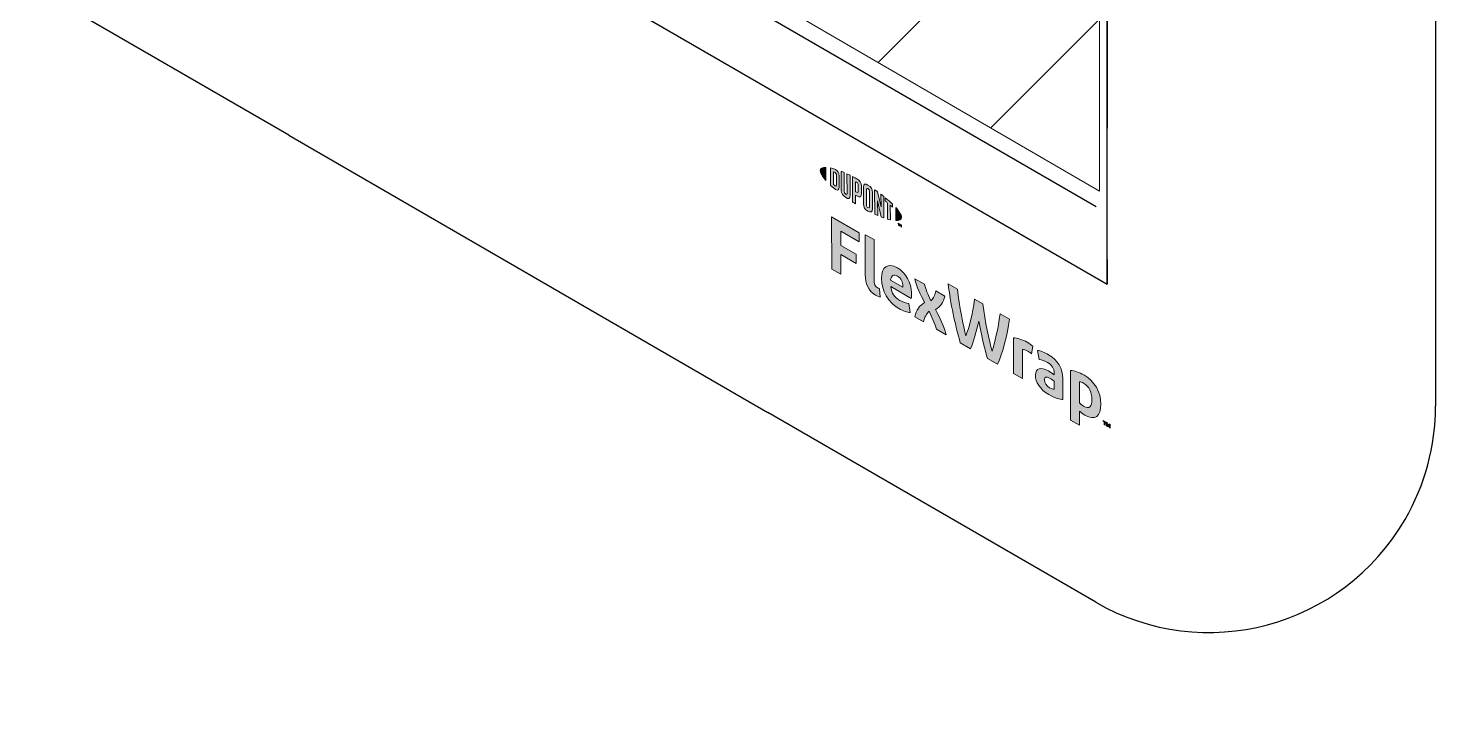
# Model space of a CAD drawing. Extents: x -1279 to 5791, y -3809 to 1769.
# Drawn here: x 520.1 to 632.1, y -1854.4 to -1799.6 of the extents above; entities that cross this region are included whole.
import ezdxf

# ---------------------------------------------------------------- set-up
doc = ezdxf.new("R2010")
doc.units = 0
doc.header["$MEASUREMENT"] = 0
for name, color, linetype, lineweight in [('G-ANNO-TTLB', 7, 'Continuous', 0), ('Layer 12', 7, 'Continuous', 0), ('TYVEK', 7, 'Continuous', 0)]:
    doc.layers.add(name, color=color, linetype=linetype, lineweight=lineweight)

# ---------------------------------------------------------------- blocks, each defined once
blk = doc.blocks.new('Block_203')
at = {"layer": 'TYVEK', "true_color": 0x003b71, "transparency": 33554687}
h = blk.add_hatch(color=156, dxfattribs=at)
h.dxf.hatch_style = 2
edge = h.paths.add_edge_path()
edge.add_spline(control_points=[(584.01, -1818.74), (584.01, -1818.74), (584, -1814.6), (584, -1814.6), (584, -1814.6), (586.18, -1815.85), (586.18, -1815.85), (586.18, -1815.85), (586.19, -1816.58), (586.19, -1816.58), (586.19, -1816.58), (584.73, -1815.74), (584.73, -1815.74), (584.73, -1815.74), (584.74, -1816.87), (584.74, -1816.87), (584.74, -1816.87), (585.96, -1817.57), (585.96, -1817.57), (585.96, -1817.57), (585.96, -1818.29), (585.96, -1818.29), (585.96, -1818.29), (584.74, -1817.59), (584.74, -1817.59), (584.74, -1817.59), (584.74, -1819.16), (584.74, -1819.16), (584.74, -1819.16), (584.01, -1818.74), (584.01, -1818.74)], knot_values=[0, 0, 0, 0, 1, 1, 1, 2, 2, 2, 3, 3, 3, 4, 4, 4, 5, 5, 5, 6, 6, 6, 7, 7, 7, 8, 8, 8, 9, 9, 9, 10, 10, 10, 10], degree=3, periodic=0)
h = blk.add_hatch(color=156, dxfattribs=at)
h.dxf.hatch_style = 2
edge = h.paths.add_edge_path()
edge.add_spline(control_points=[(587.38, -1819.58), (587.38, -1819.9), (587.45, -1820.12), (587.66, -1820.23), (587.71, -1820.26), (587.76, -1820.29), (587.81, -1820.3), (587.81, -1820.3), (587.86, -1820.98), (587.86, -1820.98), (587.76, -1820.94), (587.61, -1820.88), (587.5, -1820.82), (586.91, -1820.48), (586.68, -1819.9), (586.67, -1819.19), (586.67, -1819.19), (586.67, -1816.03), (586.67, -1816.03), (586.67, -1816.03), (587.37, -1816.39), (587.37, -1816.39), (587.37, -1816.39), (587.38, -1819.58), (587.38, -1819.58)], knot_values=[0, 0, 0, 0, 1, 1, 1, 2, 2, 2, 3, 3, 3, 4, 4, 4, 5, 5, 5, 6, 6, 6, 7, 7, 7, 8, 8, 8, 8], degree=3, periodic=0)
h = blk.add_hatch(color=156, dxfattribs=at)
h.dxf.hatch_style = 2
edge = h.paths.add_edge_path()
edge.add_spline(control_points=[(588.69, -1819.63), (588.69, -1819.63), (589.67, -1820.19), (589.67, -1820.19), (589.67, -1820.19), (589.67, -1820.12), (589.67, -1820.12), (589.67, -1819.79), (589.51, -1819.46), (589.23, -1819.3), (588.93, -1819.13), (588.74, -1819.26), (588.69, -1819.63)], knot_values=[0, 0, 0, 0, 1, 1, 1, 2, 2, 2, 3, 3, 3, 4, 4, 4, 4], degree=3, periodic=0)
edge = h.paths.add_edge_path()
edge.add_spline(control_points=[(590.25, -1822.19), (590.03, -1822.18), (589.69, -1822.07), (589.35, -1821.88), (588.53, -1821.41), (587.96, -1820.48), (587.96, -1819.5), (587.96, -1818.56), (588.47, -1818.21), (589.23, -1818.65), (589.9, -1819.03), (590.34, -1819.84), (590.35, -1820.63), (590.35, -1820.81), (590.34, -1820.95), (590.33, -1821.07), (590.33, -1821.07), (588.7, -1820.14), (588.7, -1820.14), (588.77, -1820.65), (589.01, -1821), (589.42, -1821.23), (589.68, -1821.38), (589.92, -1821.45), (590.14, -1821.47), (590.14, -1821.47), (590.25, -1822.19), (590.25, -1822.19)], knot_values=[0, 0, 0, 0, 1, 1, 1, 2, 2, 2, 3, 3, 3, 4, 4, 4, 5, 5, 5, 6, 6, 6, 7, 7, 7, 8, 8, 8, 9, 9, 9, 9], degree=3, periodic=0)
h = blk.add_hatch(color=156, dxfattribs=at)
h.dxf.hatch_style = 2
edge = h.paths.add_edge_path()
edge.add_spline(control_points=[(591.39, -1821.4), (591.05, -1820.76), (590.77, -1820.2), (590.61, -1819.51), (590.61, -1819.51), (591.38, -1819.95), (591.38, -1819.95), (591.45, -1820.26), (591.67, -1820.79), (591.9, -1821.26), (592.09, -1821.04), (592.25, -1820.78), (592.29, -1820.47), (592.29, -1820.47), (593, -1820.89), (593, -1820.89), (592.87, -1821.42), (592.65, -1821.73), (592.26, -1821.96), (592.64, -1822.65), (592.89, -1823.21), (593.1, -1823.96), (593.1, -1823.96), (592.33, -1823.52), (592.33, -1823.52), (592.23, -1823.13), (591.97, -1822.54), (591.75, -1822.09), (591.56, -1822.3), (591.37, -1822.55), (591.3, -1822.93), (591.3, -1822.93), (590.62, -1822.53), (590.62, -1822.53), (590.74, -1821.99), (590.98, -1821.66), (591.39, -1821.4)], knot_values=[0, 0, 0, 0, 1, 1, 1, 2, 2, 2, 3, 3, 3, 4, 4, 4, 5, 5, 5, 6, 6, 6, 7, 7, 7, 8, 8, 8, 9, 9, 9, 10, 10, 10, 11, 11, 11, 12, 12, 12, 12], degree=3, periodic=0)
h = blk.add_hatch(color=156, dxfattribs=at)
h.dxf.hatch_style = 2
edge = h.paths.add_edge_path()
edge.add_spline(control_points=[(597.39, -1822.29), (597.39, -1822.29), (598.14, -1822.72), (598.14, -1822.72), (597.95, -1823.99), (597.62, -1825.42), (597.18, -1826.3), (597.18, -1826.3), (596.38, -1825.84), (596.38, -1825.84), (596.12, -1824.96), (595.9, -1823.96), (595.7, -1822.88), (595.51, -1823.74), (595.29, -1824.48), (595.04, -1825.07), (595.04, -1825.07), (594.23, -1824.61), (594.23, -1824.61), (593.82, -1823.24), (593.45, -1821.4), (593.26, -1819.92), (593.26, -1819.92), (594, -1820.34), (594, -1820.34), (594.16, -1821.68), (594.46, -1823.25), (594.67, -1824.06), (594.89, -1823.5), (595.23, -1822.33), (595.37, -1821.13), (595.37, -1821.13), (596.03, -1821.51), (596.03, -1821.51), (596.19, -1822.88), (596.52, -1824.44), (596.75, -1825.26), (596.95, -1824.68), (597.24, -1823.45), (597.39, -1822.29)], knot_values=[0, 0, 0, 0, 1, 1, 1, 2, 2, 2, 3, 3, 3, 4, 4, 4, 5, 5, 5, 6, 6, 6, 7, 7, 7, 8, 8, 8, 9, 9, 9, 10, 10, 10, 11, 11, 11, 12, 12, 12, 13, 13, 13, 13], degree=3, periodic=0)
h = blk.add_hatch(color=156, dxfattribs=at)
h.dxf.hatch_style = 2
edge = h.paths.add_edge_path()
edge.add_spline(control_points=[(599.54, -1824.56), (599.72, -1824.67), (599.89, -1824.79), (600, -1824.88), (600, -1824.88), (599.9, -1825.49), (599.9, -1825.49), (599.81, -1825.41), (599.7, -1825.33), (599.59, -1825.27), (599.4, -1825.16), (599.28, -1825.13), (599.17, -1825.13), (599.17, -1825.13), (599.17, -1827.45), (599.17, -1827.45), (599.17, -1827.45), (598.47, -1827.04), (598.47, -1827.04), (598.47, -1827.04), (598.46, -1824.21), (598.46, -1824.21), (598.74, -1824.21), (599.17, -1824.35), (599.54, -1824.56)], knot_values=[0, 0, 0, 0, 1, 1, 1, 2, 2, 2, 3, 3, 3, 4, 4, 4, 5, 5, 5, 6, 6, 6, 7, 7, 7, 8, 8, 8, 8], degree=3, periodic=0)
h = blk.add_hatch(color=156, dxfattribs=at)
h.dxf.hatch_style = 2
edge = h.paths.add_edge_path()
edge.add_spline(control_points=[(601.69, -1828.29), (601.69, -1828.29), (601.69, -1827.66), (601.69, -1827.66), (601.57, -1827.56), (601.45, -1827.48), (601.33, -1827.41), (601.09, -1827.27), (600.9, -1827.27), (600.91, -1827.55), (600.91, -1827.8), (601.06, -1828.02), (601.33, -1828.17), (601.49, -1828.26), (601.61, -1828.3), (601.69, -1828.29)], knot_values=[0, 0, 0, 0, 1, 1, 1, 2, 2, 2, 3, 3, 3, 4, 4, 4, 5, 5, 5, 5], degree=3, periodic=0)
edge = h.paths.add_edge_path()
edge.add_spline(control_points=[(601.26, -1828.72), (600.56, -1828.31), (600.2, -1827.71), (600.2, -1827.18), (600.2, -1826.59), (600.62, -1826.49), (601.23, -1826.84), (601.38, -1826.92), (601.56, -1827.05), (601.69, -1827.15), (601.69, -1827.15), (601.69, -1827.01), (601.69, -1827.01), (601.69, -1826.64), (601.51, -1826.37), (601.16, -1826.17), (600.94, -1826.04), (600.7, -1825.95), (600.49, -1825.93), (600.49, -1825.93), (600.36, -1825.21), (600.36, -1825.21), (600.58, -1825.23), (600.93, -1825.37), (601.24, -1825.55), (602, -1825.98), (602.37, -1826.65), (602.38, -1827.45), (602.38, -1827.45), (602.38, -1829.1), (602.38, -1829.1), (602.17, -1829.1), (601.77, -1829.01), (601.26, -1828.72)], knot_values=[0, 0, 0, 0, 1, 1, 1, 2, 2, 2, 3, 3, 3, 4, 4, 4, 5, 5, 5, 6, 6, 6, 7, 7, 7, 8, 8, 8, 9, 9, 9, 10, 10, 10, 11, 11, 11, 11], degree=3, periodic=0)
h = blk.add_hatch(color=156, dxfattribs=at)
h.dxf.hatch_style = 2
edge = h.paths.add_edge_path()
edge.add_spline(control_points=[(604.03, -1829.63), (604.48, -1829.89), (604.69, -1829.69), (604.68, -1829.08), (604.68, -1828.55), (604.49, -1828.08), (604.02, -1827.81), (603.89, -1827.74), (603.8, -1827.72), (603.69, -1827.7), (603.69, -1827.7), (603.7, -1829.36), (603.7, -1829.36), (603.79, -1829.46), (603.88, -1829.54), (604.03, -1829.63)], knot_values=[0, 0, 0, 0, 1, 1, 1, 2, 2, 2, 3, 3, 3, 4, 4, 4, 5, 5, 5, 5], degree=3, periodic=0)
edge = h.paths.add_edge_path()
edge.add_spline(control_points=[(604.13, -1830.35), (603.95, -1830.25), (603.83, -1830.15), (603.7, -1830.03), (603.7, -1830.03), (603.7, -1831.15), (603.7, -1831.15), (603.7, -1831.15), (603, -1830.75), (603, -1830.75), (603, -1830.75), (602.99, -1826.8), (602.99, -1826.8), (603.28, -1826.81), (603.69, -1826.95), (604.06, -1827.16), (604.9, -1827.64), (605.4, -1828.52), (605.4, -1829.47), (605.41, -1830.44), (604.93, -1830.81), (604.13, -1830.35)], knot_values=[0, 0, 0, 0, 1, 1, 1, 2, 2, 2, 3, 3, 3, 4, 4, 4, 5, 5, 5, 6, 6, 6, 7, 7, 7, 7], degree=3, periodic=0)
h = blk.add_hatch(color=156, dxfattribs=at)
h.dxf.hatch_style = 2
edge = h.paths.add_edge_path()
edge.add_spline(control_points=[(605.91, -1830.96), (605.94, -1831.04), (605.96, -1831.11), (605.99, -1831.18), (606.02, -1831.14), (606.04, -1831.1), (606.07, -1831.05), (606.07, -1831.05), (606.14, -1831.09), (606.14, -1831.09), (606.14, -1831.09), (606.14, -1831.39), (606.14, -1831.39), (606.14, -1831.39), (606.08, -1831.36), (606.08, -1831.36), (606.08, -1831.36), (606.08, -1831.22), (606.08, -1831.22), (606.08, -1831.22), (606.08, -1831.17), (606.08, -1831.17), (606.06, -1831.21), (606.04, -1831.24), (606.02, -1831.27), (606.02, -1831.27), (605.97, -1831.24), (605.97, -1831.24), (605.94, -1831.19), (605.92, -1831.12), (605.9, -1831.06), (605.9, -1831.06), (605.9, -1831.11), (605.9, -1831.11), (605.9, -1831.11), (605.9, -1831.26), (605.9, -1831.26), (605.9, -1831.26), (605.84, -1831.22), (605.84, -1831.22), (605.84, -1831.22), (605.84, -1830.91), (605.84, -1830.91), (605.84, -1830.91), (605.91, -1830.96), (605.91, -1830.96)], knot_values=[0, 0, 0, 0, 1, 1, 1, 2, 2, 2, 3, 3, 3, 4, 4, 4, 5, 5, 5, 6, 6, 6, 7, 7, 7, 8, 8, 8, 9, 9, 9, 10, 10, 10, 11, 11, 11, 12, 12, 12, 13, 13, 13, 14, 14, 14, 15, 15, 15, 15], degree=3, periodic=0)
edge = h.paths.add_edge_path()
edge.add_spline(control_points=[(605.66, -1830.88), (605.66, -1830.88), (605.59, -1830.84), (605.59, -1830.84), (605.59, -1830.84), (605.59, -1830.77), (605.59, -1830.77), (605.59, -1830.77), (605.81, -1830.9), (605.81, -1830.9), (605.81, -1830.9), (605.81, -1830.96), (605.81, -1830.96), (605.81, -1830.96), (605.74, -1830.92), (605.74, -1830.92), (605.74, -1830.92), (605.74, -1831.16), (605.74, -1831.16), (605.74, -1831.16), (605.67, -1831.12), (605.67, -1831.12), (605.67, -1831.12), (605.66, -1830.88), (605.66, -1830.88)], knot_values=[0, 0, 0, 0, 1, 1, 1, 2, 2, 2, 3, 3, 3, 4, 4, 4, 5, 5, 5, 6, 6, 6, 7, 7, 7, 8, 8, 8, 8], degree=3, periodic=0)
at = {"layer": 'TYVEK'}
for points, knots in [([(584.01, -1818.74), (584.01, -1818.74), (584, -1814.6), (584, -1814.6), (584, -1814.6), (586.18, -1815.85), (586.18, -1815.85), (586.18, -1815.85), (586.19, -1816.58), (586.19, -1816.58), (586.19, -1816.58), (584.73, -1815.74), (584.73, -1815.74), (584.73, -1815.74), (584.74, -1816.87), (584.74, -1816.87), (584.74, -1816.87), (585.96, -1817.57), (585.96, -1817.57), (585.96, -1817.57), (585.96, -1818.29), (585.96, -1818.29), (585.96, -1818.29), (584.74, -1817.59), (584.74, -1817.59), (584.74, -1817.59), (584.74, -1819.16), (584.74, -1819.16), (584.74, -1819.16), (584.01, -1818.74), (584.01, -1818.74)], [0, 0, 0, 0, 1, 1, 1, 2, 2, 2, 3, 3, 3, 4, 4, 4, 5, 5, 5, 6, 6, 6, 7, 7, 7, 8, 8, 8, 9, 9, 9, 10, 10, 10, 10]), ([(587.38, -1819.58), (587.38, -1819.9), (587.45, -1820.12), (587.66, -1820.23), (587.71, -1820.26), (587.76, -1820.29), (587.81, -1820.3), (587.81, -1820.3), (587.86, -1820.98), (587.86, -1820.98), (587.76, -1820.94), (587.61, -1820.88), (587.5, -1820.82), (586.91, -1820.48), (586.68, -1819.9), (586.67, -1819.19), (586.67, -1819.19), (586.67, -1816.03), (586.67, -1816.03), (586.67, -1816.03), (587.37, -1816.39), (587.37, -1816.39), (587.37, -1816.39), (587.38, -1819.58), (587.38, -1819.58)], [0, 0, 0, 0, 1, 1, 1, 2, 2, 2, 3, 3, 3, 4, 4, 4, 5, 5, 5, 6, 6, 6, 7, 7, 7, 8, 8, 8, 8]), ([(590.25, -1822.19), (590.03, -1822.18), (589.69, -1822.07), (589.35, -1821.88), (588.53, -1821.41), (587.96, -1820.48), (587.96, -1819.5), (587.96, -1818.56), (588.47, -1818.21), (589.23, -1818.65), (589.9, -1819.03), (590.34, -1819.84), (590.35, -1820.63), (590.35, -1820.81), (590.34, -1820.95), (590.33, -1821.07), (590.33, -1821.07), (588.7, -1820.14), (588.7, -1820.14), (588.77, -1820.65), (589.01, -1821), (589.42, -1821.23), (589.68, -1821.38), (589.92, -1821.45), (590.14, -1821.47), (590.14, -1821.47), (590.25, -1822.19), (590.25, -1822.19)], [0, 0, 0, 0, 1, 1, 1, 2, 2, 2, 3, 3, 3, 4, 4, 4, 5, 5, 5, 6, 6, 6, 7, 7, 7, 8, 8, 8, 9, 9, 9, 9]), ([(588.69, -1819.63), (588.69, -1819.63), (589.67, -1820.19), (589.67, -1820.19), (589.67, -1820.19), (589.67, -1820.12), (589.67, -1820.12), (589.67, -1819.79), (589.51, -1819.46), (589.23, -1819.3), (588.93, -1819.13), (588.74, -1819.26), (588.69, -1819.63)], [0, 0, 0, 0, 1, 1, 1, 2, 2, 2, 3, 3, 3, 4, 4, 4, 4]), ([(591.39, -1821.4), (591.05, -1820.76), (590.77, -1820.2), (590.61, -1819.51), (590.61, -1819.51), (591.38, -1819.95), (591.38, -1819.95), (591.45, -1820.26), (591.67, -1820.79), (591.9, -1821.26), (592.09, -1821.04), (592.25, -1820.78), (592.29, -1820.47), (592.29, -1820.47), (593, -1820.89), (593, -1820.89), (592.87, -1821.42), (592.65, -1821.73), (592.26, -1821.96), (592.64, -1822.65), (592.89, -1823.21), (593.1, -1823.96), (593.1, -1823.96), (592.33, -1823.52), (592.33, -1823.52), (592.23, -1823.13), (591.97, -1822.54), (591.75, -1822.09), (591.56, -1822.3), (591.37, -1822.55), (591.3, -1822.93), (591.3, -1822.93), (590.62, -1822.53), (590.62, -1822.53), (590.74, -1821.99), (590.98, -1821.66), (591.39, -1821.4)], [0, 0, 0, 0, 1, 1, 1, 2, 2, 2, 3, 3, 3, 4, 4, 4, 5, 5, 5, 6, 6, 6, 7, 7, 7, 8, 8, 8, 9, 9, 9, 10, 10, 10, 11, 11, 11, 12, 12, 12, 12]), ([(597.39, -1822.29), (597.39, -1822.29), (598.14, -1822.72), (598.14, -1822.72), (597.95, -1823.99), (597.62, -1825.42), (597.18, -1826.3), (597.18, -1826.3), (596.38, -1825.84), (596.38, -1825.84), (596.12, -1824.96), (595.9, -1823.96), (595.7, -1822.88), (595.51, -1823.74), (595.29, -1824.48), (595.04, -1825.07), (595.04, -1825.07), (594.23, -1824.61), (594.23, -1824.61), (593.82, -1823.24), (593.45, -1821.4), (593.26, -1819.92), (593.26, -1819.92), (594, -1820.34), (594, -1820.34), (594.16, -1821.68), (594.46, -1823.25), (594.67, -1824.06), (594.89, -1823.5), (595.23, -1822.33), (595.37, -1821.13), (595.37, -1821.13), (596.03, -1821.51), (596.03, -1821.51), (596.19, -1822.88), (596.52, -1824.44), (596.75, -1825.26), (596.95, -1824.68), (597.24, -1823.45), (597.39, -1822.29)], [0, 0, 0, 0, 1, 1, 1, 2, 2, 2, 3, 3, 3, 4, 4, 4, 5, 5, 5, 6, 6, 6, 7, 7, 7, 8, 8, 8, 9, 9, 9, 10, 10, 10, 11, 11, 11, 12, 12, 12, 13, 13, 13, 13]), ([(599.54, -1824.56), (599.72, -1824.67), (599.89, -1824.79), (600, -1824.88), (600, -1824.88), (599.9, -1825.49), (599.9, -1825.49), (599.81, -1825.41), (599.7, -1825.33), (599.59, -1825.27), (599.4, -1825.16), (599.28, -1825.13), (599.17, -1825.13), (599.17, -1825.13), (599.17, -1827.45), (599.17, -1827.45), (599.17, -1827.45), (598.47, -1827.04), (598.47, -1827.04), (598.47, -1827.04), (598.46, -1824.21), (598.46, -1824.21), (598.74, -1824.21), (599.17, -1824.35), (599.54, -1824.56)], [0, 0, 0, 0, 1, 1, 1, 2, 2, 2, 3, 3, 3, 4, 4, 4, 5, 5, 5, 6, 6, 6, 7, 7, 7, 8, 8, 8, 8]), ([(601.26, -1828.72), (600.56, -1828.31), (600.2, -1827.71), (600.2, -1827.18), (600.2, -1826.59), (600.62, -1826.49), (601.23, -1826.84), (601.38, -1826.92), (601.56, -1827.05), (601.69, -1827.15), (601.69, -1827.15), (601.69, -1827.01), (601.69, -1827.01), (601.69, -1826.64), (601.51, -1826.37), (601.16, -1826.17), (600.94, -1826.04), (600.7, -1825.95), (600.49, -1825.93), (600.49, -1825.93), (600.36, -1825.21), (600.36, -1825.21), (600.58, -1825.23), (600.93, -1825.37), (601.24, -1825.55), (602, -1825.98), (602.37, -1826.65), (602.38, -1827.45), (602.38, -1827.45), (602.38, -1829.1), (602.38, -1829.1), (602.17, -1829.1), (601.77, -1829.01), (601.26, -1828.72)], [0, 0, 0, 0, 1, 1, 1, 2, 2, 2, 3, 3, 3, 4, 4, 4, 5, 5, 5, 6, 6, 6, 7, 7, 7, 8, 8, 8, 9, 9, 9, 10, 10, 10, 11, 11, 11, 11]), ([(604.13, -1830.35), (603.95, -1830.25), (603.83, -1830.15), (603.7, -1830.03), (603.7, -1830.03), (603.7, -1831.15), (603.7, -1831.15), (603.7, -1831.15), (603, -1830.75), (603, -1830.75), (603, -1830.75), (602.99, -1826.8), (602.99, -1826.8), (603.28, -1826.81), (603.69, -1826.95), (604.06, -1827.16), (604.9, -1827.64), (605.4, -1828.52), (605.4, -1829.47), (605.41, -1830.44), (604.93, -1830.81), (604.13, -1830.35)], [0, 0, 0, 0, 1, 1, 1, 2, 2, 2, 3, 3, 3, 4, 4, 4, 5, 5, 5, 6, 6, 6, 7, 7, 7, 7]), ([(601.69, -1828.29), (601.69, -1828.29), (601.69, -1827.66), (601.69, -1827.66), (601.57, -1827.56), (601.45, -1827.48), (601.33, -1827.41), (601.09, -1827.27), (600.9, -1827.27), (600.91, -1827.55), (600.91, -1827.8), (601.06, -1828.02), (601.33, -1828.17), (601.49, -1828.26), (601.61, -1828.3), (601.69, -1828.29)], [0, 0, 0, 0, 1, 1, 1, 2, 2, 2, 3, 3, 3, 4, 4, 4, 5, 5, 5, 5]), ([(604.03, -1829.63), (604.48, -1829.89), (604.69, -1829.69), (604.68, -1829.08), (604.68, -1828.55), (604.49, -1828.08), (604.02, -1827.81), (603.89, -1827.74), (603.8, -1827.72), (603.69, -1827.7), (603.69, -1827.7), (603.7, -1829.36), (603.7, -1829.36), (603.79, -1829.46), (603.88, -1829.54), (604.03, -1829.63)], [0, 0, 0, 0, 1, 1, 1, 2, 2, 2, 3, 3, 3, 4, 4, 4, 5, 5, 5, 5]), ([(605.66, -1830.88), (605.66, -1830.88), (605.59, -1830.84), (605.59, -1830.84), (605.59, -1830.84), (605.59, -1830.77), (605.59, -1830.77), (605.59, -1830.77), (605.81, -1830.9), (605.81, -1830.9), (605.81, -1830.9), (605.81, -1830.96), (605.81, -1830.96), (605.81, -1830.96), (605.74, -1830.92), (605.74, -1830.92), (605.74, -1830.92), (605.74, -1831.16), (605.74, -1831.16), (605.74, -1831.16), (605.67, -1831.12), (605.67, -1831.12), (605.67, -1831.12), (605.66, -1830.88), (605.66, -1830.88)], [0, 0, 0, 0, 1, 1, 1, 2, 2, 2, 3, 3, 3, 4, 4, 4, 5, 5, 5, 6, 6, 6, 7, 7, 7, 8, 8, 8, 8]), ([(605.91, -1830.96), (605.94, -1831.04), (605.96, -1831.11), (605.99, -1831.18), (606.02, -1831.14), (606.04, -1831.1), (606.07, -1831.05), (606.07, -1831.05), (606.14, -1831.09), (606.14, -1831.09), (606.14, -1831.09), (606.14, -1831.39), (606.14, -1831.39), (606.14, -1831.39), (606.08, -1831.36), (606.08, -1831.36), (606.08, -1831.36), (606.08, -1831.22), (606.08, -1831.22), (606.08, -1831.22), (606.08, -1831.17), (606.08, -1831.17), (606.06, -1831.21), (606.04, -1831.24), (606.02, -1831.27), (606.02, -1831.27), (605.97, -1831.24), (605.97, -1831.24), (605.94, -1831.19), (605.92, -1831.12), (605.9, -1831.06), (605.9, -1831.06), (605.9, -1831.11), (605.9, -1831.11), (605.9, -1831.11), (605.9, -1831.26), (605.9, -1831.26), (605.9, -1831.26), (605.84, -1831.22), (605.84, -1831.22), (605.84, -1831.22), (605.84, -1830.91), (605.84, -1830.91), (605.84, -1830.91), (605.91, -1830.96), (605.91, -1830.96)], [0, 0, 0, 0, 1, 1, 1, 2, 2, 2, 3, 3, 3, 4, 4, 4, 5, 5, 5, 6, 6, 6, 7, 7, 7, 8, 8, 8, 9, 9, 9, 10, 10, 10, 11, 11, 11, 12, 12, 12, 13, 13, 13, 14, 14, 14, 15, 15, 15, 15])]:
    blk.add_open_spline(points, degree=3, knots=knots, dxfattribs=at)
blk = doc.blocks.new('Block_204')
at = {"layer": 'TYVEK', "true_color": 0x003b71, "transparency": 33554687}
h = blk.add_hatch(color=156, dxfattribs=at)
h.dxf.hatch_style = 2
edge = h.paths.add_edge_path()
edge.add_spline(control_points=[(583.1, -1810.92), (583.1, -1811.11), (583.26, -1811.38), (583.54, -1811.7), (583.54, -1811.7), (583.53, -1810.66), (583.53, -1810.66), (583.26, -1810.65), (583.1, -1810.73), (583.1, -1810.92)], knot_values=[0, 0, 0, 0, 1, 1, 1, 2, 2, 2, 3, 3, 3, 3], degree=3, periodic=0)
h = blk.add_hatch(color=156, dxfattribs=at)
h.dxf.hatch_style = 2
edge = h.paths.add_edge_path()
edge.add_spline(control_points=[(584.38, -1812.08), (584.38, -1812.16), (584.34, -1812.16), (584.29, -1812.13), (584.25, -1812.11), (584.19, -1812.06), (584.14, -1812.02), (584.14, -1812.02), (584.14, -1811.02), (584.14, -1811.02), (584.19, -1811.04), (584.25, -1811.06), (584.28, -1811.08), (584.33, -1811.11), (584.38, -1811.16), (584.38, -1811.24), (584.38, -1811.24), (584.38, -1812.08), (584.38, -1812.08)], knot_values=[0, 0, 0, 0, 1, 1, 1, 2, 2, 2, 3, 3, 3, 4, 4, 4, 5, 5, 5, 6, 6, 6, 6], degree=3, periodic=0)
edge = h.paths.add_edge_path()
edge.add_spline(control_points=[(584.32, -1810.84), (584.24, -1810.79), (584.13, -1810.75), (583.92, -1810.71), (583.92, -1810.71), (583.92, -1812.09), (583.92, -1812.09), (584.1, -1812.25), (584.24, -1812.37), (584.32, -1812.41), (584.5, -1812.52), (584.6, -1812.45), (584.6, -1812.24), (584.6, -1812.24), (584.6, -1811.33), (584.6, -1811.33), (584.6, -1811.13), (584.5, -1810.94), (584.32, -1810.84)], knot_values=[0, 0, 0, 0, 1, 1, 1, 2, 2, 2, 3, 3, 3, 4, 4, 4, 5, 5, 5, 6, 6, 6, 6], degree=3, periodic=0)
h = blk.add_hatch(color=156, dxfattribs=at)
h.dxf.hatch_style = 2
edge = h.paths.add_edge_path()
edge.add_spline(control_points=[(585.23, -1812.73), (585.23, -1812.81), (585.2, -1812.85), (585.12, -1812.79), (585.03, -1812.72), (585.01, -1812.67), (585.01, -1812.58), (585.01, -1812.58), (585.01, -1811.08), (585.01, -1811.08), (584.95, -1811.05), (584.82, -1811), (584.77, -1810.98), (584.77, -1810.98), (584.77, -1812.49), (584.77, -1812.49), (584.78, -1812.74), (584.88, -1812.89), (585.12, -1813.06), (585.34, -1813.21), (585.47, -1813.16), (585.47, -1812.9), (585.47, -1812.9), (585.47, -1811.29), (585.47, -1811.29), (585.42, -1811.27), (585.27, -1811.2), (585.22, -1811.18), (585.22, -1811.18), (585.23, -1812.73), (585.23, -1812.73)], knot_values=[0, 0, 0, 0, 1, 1, 1, 2, 2, 2, 3, 3, 3, 4, 4, 4, 5, 5, 5, 6, 6, 6, 7, 7, 7, 8, 8, 8, 9, 9, 9, 10, 10, 10, 10], degree=3, periodic=0)
h = blk.add_hatch(color=156, dxfattribs=at)
h.dxf.hatch_style = 2
edge = h.paths.add_edge_path()
edge.add_spline(control_points=[(586.12, -1812.59), (586.12, -1812.67), (586.1, -1812.7), (586, -1812.64), (586, -1812.64), (585.91, -1812.6), (585.91, -1812.6), (585.91, -1812.6), (585.91, -1811.8), (585.91, -1811.8), (585.95, -1811.82), (585.97, -1811.83), (585.99, -1811.84), (586.1, -1811.91), (586.12, -1811.97), (586.12, -1812.05), (586.12, -1812.05), (586.12, -1812.59), (586.12, -1812.59)], knot_values=[0, 0, 0, 0, 1, 1, 1, 2, 2, 2, 3, 3, 3, 4, 4, 4, 5, 5, 5, 6, 6, 6, 6], degree=3, periodic=0)
edge = h.paths.add_edge_path()
edge.add_spline(control_points=[(586, -1811.57), (585.96, -1811.55), (585.81, -1811.46), (585.66, -1811.39), (585.66, -1811.39), (585.67, -1813.41), (585.67, -1813.41), (585.72, -1813.44), (585.84, -1813.52), (585.91, -1813.56), (585.91, -1813.56), (585.91, -1812.88), (585.91, -1812.88), (585.91, -1812.88), (586.01, -1812.93), (586.01, -1812.93), (586.27, -1813.08), (586.37, -1813.01), (586.37, -1812.75), (586.37, -1812.75), (586.37, -1812.16), (586.37, -1812.16), (586.37, -1811.9), (586.25, -1811.71), (586, -1811.57)], knot_values=[0, 0, 0, 0, 1, 1, 1, 2, 2, 2, 3, 3, 3, 4, 4, 4, 5, 5, 5, 6, 6, 6, 7, 7, 7, 8, 8, 8, 8], degree=3, periodic=0)
h = blk.add_hatch(color=156, dxfattribs=at)
h.dxf.hatch_style = 2
edge = h.paths.add_edge_path()
edge.add_spline(control_points=[(587, -1813.8), (587, -1813.87), (586.98, -1813.9), (586.89, -1813.86), (586.8, -1813.81), (586.78, -1813.75), (586.78, -1813.67), (586.78, -1813.67), (586.78, -1812.41), (586.78, -1812.41), (586.78, -1812.33), (586.8, -1812.29), (586.89, -1812.35), (586.98, -1812.4), (587, -1812.46), (587, -1812.54), (587, -1812.54), (587, -1813.8), (587, -1813.8)], knot_values=[0, 0, 0, 0, 1, 1, 1, 2, 2, 2, 3, 3, 3, 4, 4, 4, 5, 5, 5, 6, 6, 6, 6], degree=3, periodic=0)
edge = h.paths.add_edge_path()
edge.add_spline(control_points=[(586.89, -1812.07), (586.66, -1811.92), (586.53, -1811.96), (586.53, -1812.23), (586.53, -1812.23), (586.53, -1813.55), (586.53, -1813.55), (586.53, -1813.83), (586.65, -1814.01), (586.89, -1814.14), (587.13, -1814.26), (587.25, -1814.23), (587.25, -1813.93), (587.25, -1813.93), (587.25, -1812.67), (587.25, -1812.67), (587.25, -1812.39), (587.14, -1812.22), (586.89, -1812.07)], knot_values=[0, 0, 0, 0, 1, 1, 1, 2, 2, 2, 3, 3, 3, 4, 4, 4, 5, 5, 5, 6, 6, 6, 6], degree=3, periodic=0)
h = blk.add_hatch(color=156, dxfattribs=at)
h.dxf.hatch_style = 2
edge = h.paths.add_edge_path()
edge.add_spline(control_points=[(587.93, -1813.79), (587.93, -1813.79), (587.66, -1812.61), (587.66, -1812.61), (587.58, -1812.55), (587.49, -1812.49), (587.42, -1812.44), (587.42, -1812.44), (587.43, -1814.38), (587.43, -1814.38), (587.48, -1814.4), (587.6, -1814.46), (587.67, -1814.48), (587.67, -1814.48), (587.64, -1813.33), (587.64, -1813.33), (587.64, -1813.33), (587.93, -1814.59), (587.93, -1814.59), (588, -1814.62), (588.09, -1814.65), (588.14, -1814.67), (588.14, -1814.67), (588.14, -1812.97), (588.14, -1812.97), (588.08, -1812.92), (587.97, -1812.83), (587.91, -1812.79), (587.91, -1812.79), (587.93, -1813.79), (587.93, -1813.79)], knot_values=[0, 0, 0, 0, 1, 1, 1, 2, 2, 2, 3, 3, 3, 4, 4, 4, 5, 5, 5, 6, 6, 6, 7, 7, 7, 8, 8, 8, 9, 9, 9, 10, 10, 10, 10], degree=3, periodic=0)
h = blk.add_hatch(color=156, dxfattribs=at)
h.dxf.hatch_style = 2
edge = h.paths.add_edge_path()
edge.add_spline(control_points=[(588.26, -1813.34), (588.32, -1813.38), (588.38, -1813.43), (588.44, -1813.48), (588.44, -1813.48), (588.45, -1814.77), (588.45, -1814.77), (588.5, -1814.79), (588.6, -1814.81), (588.67, -1814.83), (588.67, -1814.83), (588.66, -1813.67), (588.66, -1813.67), (588.73, -1813.72), (588.79, -1813.78), (588.84, -1813.83), (588.84, -1813.83), (588.84, -1813.58), (588.84, -1813.58), (588.67, -1813.41), (588.48, -1813.25), (588.26, -1813.07), (588.26, -1813.07), (588.26, -1813.34), (588.26, -1813.34)], knot_values=[0, 0, 0, 0, 1, 1, 1, 2, 2, 2, 3, 3, 3, 4, 4, 4, 5, 5, 5, 6, 6, 6, 7, 7, 7, 8, 8, 8, 8], degree=3, periodic=0)
h = blk.add_hatch(color=156, dxfattribs=at)
h.dxf.hatch_style = 2
edge = h.paths.add_edge_path()
edge.add_spline(control_points=[(589.55, -1814.62), (589.55, -1814.82), (589.39, -1814.9), (589.11, -1814.89), (589.11, -1814.89), (589.11, -1813.85), (589.11, -1813.85), (589.39, -1814.17), (589.55, -1814.44), (589.55, -1814.62)], knot_values=[0, 0, 0, 0, 1, 1, 1, 2, 2, 2, 3, 3, 3, 3], degree=3, periodic=0)
h = blk.add_hatch(color=156, dxfattribs=at)
h.dxf.hatch_style = 2
edge = h.paths.add_edge_path()
edge.add_spline(control_points=[(589.42, -1815.18), (589.42, -1815.18), (589.44, -1815.19), (589.44, -1815.19), (589.44, -1815.19), (589.48, -1815.28), (589.48, -1815.28), (589.48, -1815.28), (589.52, -1815.24), (589.52, -1815.24), (589.52, -1815.24), (589.55, -1815.25), (589.55, -1815.25), (589.55, -1815.25), (589.55, -1815.4), (589.55, -1815.4), (589.55, -1815.4), (589.53, -1815.39), (589.53, -1815.39), (589.53, -1815.39), (589.52, -1815.28), (589.52, -1815.28), (589.52, -1815.28), (589.48, -1815.33), (589.48, -1815.33), (589.48, -1815.33), (589.48, -1815.33), (589.48, -1815.33), (589.48, -1815.33), (589.44, -1815.23), (589.44, -1815.23), (589.44, -1815.23), (589.44, -1815.34), (589.44, -1815.34), (589.44, -1815.34), (589.42, -1815.32), (589.42, -1815.32), (589.42, -1815.32), (589.42, -1815.18), (589.42, -1815.18)], knot_values=[0, 0, 0, 0, 1, 1, 1, 2, 2, 2, 3, 3, 3, 4, 4, 4, 5, 5, 5, 6, 6, 6, 7, 7, 7, 8, 8, 8, 9, 9, 9, 10, 10, 10, 11, 11, 11, 12, 12, 12, 13, 13, 13, 13], degree=3, periodic=0)
edge = h.paths.add_edge_path()
edge.add_spline(control_points=[(589.33, -1815.15), (589.33, -1815.15), (589.29, -1815.13), (589.29, -1815.13), (589.29, -1815.13), (589.29, -1815.1), (589.29, -1815.1), (589.29, -1815.1), (589.39, -1815.16), (589.39, -1815.16), (589.39, -1815.16), (589.39, -1815.19), (589.39, -1815.19), (589.39, -1815.19), (589.35, -1815.16), (589.35, -1815.16), (589.35, -1815.16), (589.35, -1815.29), (589.35, -1815.29), (589.35, -1815.29), (589.33, -1815.27), (589.33, -1815.27), (589.33, -1815.27), (589.33, -1815.15), (589.33, -1815.15)], knot_values=[0, 0, 0, 0, 1, 1, 1, 2, 2, 2, 3, 3, 3, 4, 4, 4, 5, 5, 5, 6, 6, 6, 7, 7, 7, 8, 8, 8, 8], degree=3, periodic=0)
at = {"layer": 'TYVEK'}
for points, knots in [([(583.1, -1810.92), (583.1, -1811.11), (583.26, -1811.38), (583.54, -1811.7), (583.54, -1811.7), (583.53, -1810.66), (583.53, -1810.66), (583.26, -1810.65), (583.1, -1810.73), (583.1, -1810.92)], [0, 0, 0, 0, 1, 1, 1, 2, 2, 2, 3, 3, 3, 3]), ([(584.32, -1810.84), (584.24, -1810.79), (584.13, -1810.75), (583.92, -1810.71), (583.92, -1810.71), (583.92, -1812.09), (583.92, -1812.09), (584.1, -1812.25), (584.24, -1812.37), (584.32, -1812.41), (584.5, -1812.52), (584.6, -1812.45), (584.6, -1812.24), (584.6, -1812.24), (584.6, -1811.33), (584.6, -1811.33), (584.6, -1811.13), (584.5, -1810.94), (584.32, -1810.84)], [0, 0, 0, 0, 1, 1, 1, 2, 2, 2, 3, 3, 3, 4, 4, 4, 5, 5, 5, 6, 6, 6, 6]), ([(584.38, -1812.08), (584.38, -1812.16), (584.34, -1812.16), (584.29, -1812.13), (584.25, -1812.11), (584.19, -1812.06), (584.14, -1812.02), (584.14, -1812.02), (584.14, -1811.02), (584.14, -1811.02), (584.19, -1811.04), (584.25, -1811.06), (584.28, -1811.08), (584.33, -1811.11), (584.38, -1811.16), (584.38, -1811.24), (584.38, -1811.24), (584.38, -1812.08), (584.38, -1812.08)], [0, 0, 0, 0, 1, 1, 1, 2, 2, 2, 3, 3, 3, 4, 4, 4, 5, 5, 5, 6, 6, 6, 6]), ([(585.23, -1812.73), (585.23, -1812.81), (585.2, -1812.85), (585.12, -1812.79), (585.03, -1812.72), (585.01, -1812.67), (585.01, -1812.58), (585.01, -1812.58), (585.01, -1811.08), (585.01, -1811.08), (584.95, -1811.05), (584.82, -1811), (584.77, -1810.98), (584.77, -1810.98), (584.77, -1812.49), (584.77, -1812.49), (584.78, -1812.74), (584.88, -1812.89), (585.12, -1813.06), (585.34, -1813.21), (585.47, -1813.16), (585.47, -1812.9), (585.47, -1812.9), (585.47, -1811.29), (585.47, -1811.29), (585.42, -1811.27), (585.27, -1811.2), (585.22, -1811.18), (585.22, -1811.18), (585.23, -1812.73), (585.23, -1812.73)], [0, 0, 0, 0, 1, 1, 1, 2, 2, 2, 3, 3, 3, 4, 4, 4, 5, 5, 5, 6, 6, 6, 7, 7, 7, 8, 8, 8, 9, 9, 9, 10, 10, 10, 10]), ([(586, -1811.57), (585.96, -1811.55), (585.81, -1811.46), (585.66, -1811.39), (585.66, -1811.39), (585.67, -1813.41), (585.67, -1813.41), (585.72, -1813.44), (585.84, -1813.52), (585.91, -1813.56), (585.91, -1813.56), (585.91, -1812.88), (585.91, -1812.88), (585.91, -1812.88), (586.01, -1812.93), (586.01, -1812.93), (586.27, -1813.08), (586.37, -1813.01), (586.37, -1812.75), (586.37, -1812.75), (586.37, -1812.16), (586.37, -1812.16), (586.37, -1811.9), (586.25, -1811.71), (586, -1811.57)], [0, 0, 0, 0, 1, 1, 1, 2, 2, 2, 3, 3, 3, 4, 4, 4, 5, 5, 5, 6, 6, 6, 7, 7, 7, 8, 8, 8, 8]), ([(586.12, -1812.59), (586.12, -1812.67), (586.1, -1812.7), (586, -1812.64), (586, -1812.64), (585.91, -1812.6), (585.91, -1812.6), (585.91, -1812.6), (585.91, -1811.8), (585.91, -1811.8), (585.95, -1811.82), (585.97, -1811.83), (585.99, -1811.84), (586.1, -1811.91), (586.12, -1811.97), (586.12, -1812.05), (586.12, -1812.05), (586.12, -1812.59), (586.12, -1812.59)], [0, 0, 0, 0, 1, 1, 1, 2, 2, 2, 3, 3, 3, 4, 4, 4, 5, 5, 5, 6, 6, 6, 6]), ([(586.89, -1812.07), (586.66, -1811.92), (586.53, -1811.96), (586.53, -1812.23), (586.53, -1812.23), (586.53, -1813.55), (586.53, -1813.55), (586.53, -1813.83), (586.65, -1814.01), (586.89, -1814.14), (587.13, -1814.26), (587.25, -1814.23), (587.25, -1813.93), (587.25, -1813.93), (587.25, -1812.67), (587.25, -1812.67), (587.25, -1812.39), (587.14, -1812.22), (586.89, -1812.07)], [0, 0, 0, 0, 1, 1, 1, 2, 2, 2, 3, 3, 3, 4, 4, 4, 5, 5, 5, 6, 6, 6, 6]), ([(587, -1813.8), (587, -1813.87), (586.98, -1813.9), (586.89, -1813.86), (586.8, -1813.81), (586.78, -1813.75), (586.78, -1813.67), (586.78, -1813.67), (586.78, -1812.41), (586.78, -1812.41), (586.78, -1812.33), (586.8, -1812.29), (586.89, -1812.35), (586.98, -1812.4), (587, -1812.46), (587, -1812.54), (587, -1812.54), (587, -1813.8), (587, -1813.8)], [0, 0, 0, 0, 1, 1, 1, 2, 2, 2, 3, 3, 3, 4, 4, 4, 5, 5, 5, 6, 6, 6, 6]), ([(587.93, -1813.79), (587.93, -1813.79), (587.66, -1812.61), (587.66, -1812.61), (587.58, -1812.55), (587.49, -1812.49), (587.42, -1812.44), (587.42, -1812.44), (587.43, -1814.38), (587.43, -1814.38), (587.48, -1814.4), (587.6, -1814.46), (587.67, -1814.48), (587.67, -1814.48), (587.64, -1813.33), (587.64, -1813.33), (587.64, -1813.33), (587.93, -1814.59), (587.93, -1814.59), (588, -1814.62), (588.09, -1814.65), (588.14, -1814.67), (588.14, -1814.67), (588.14, -1812.97), (588.14, -1812.97), (588.08, -1812.92), (587.97, -1812.83), (587.91, -1812.79), (587.91, -1812.79), (587.93, -1813.79), (587.93, -1813.79)], [0, 0, 0, 0, 1, 1, 1, 2, 2, 2, 3, 3, 3, 4, 4, 4, 5, 5, 5, 6, 6, 6, 7, 7, 7, 8, 8, 8, 9, 9, 9, 10, 10, 10, 10]), ([(588.26, -1813.34), (588.32, -1813.38), (588.38, -1813.43), (588.44, -1813.48), (588.44, -1813.48), (588.45, -1814.77), (588.45, -1814.77), (588.5, -1814.79), (588.6, -1814.81), (588.67, -1814.83), (588.67, -1814.83), (588.66, -1813.67), (588.66, -1813.67), (588.73, -1813.72), (588.79, -1813.78), (588.84, -1813.83), (588.84, -1813.83), (588.84, -1813.58), (588.84, -1813.58), (588.67, -1813.41), (588.48, -1813.25), (588.26, -1813.07), (588.26, -1813.07), (588.26, -1813.34), (588.26, -1813.34)], [0, 0, 0, 0, 1, 1, 1, 2, 2, 2, 3, 3, 3, 4, 4, 4, 5, 5, 5, 6, 6, 6, 7, 7, 7, 8, 8, 8, 8]), ([(589.55, -1814.62), (589.55, -1814.82), (589.39, -1814.9), (589.11, -1814.89), (589.11, -1814.89), (589.11, -1813.85), (589.11, -1813.85), (589.39, -1814.17), (589.55, -1814.44), (589.55, -1814.62)], [0, 0, 0, 0, 1, 1, 1, 2, 2, 2, 3, 3, 3, 3]), ([(589.33, -1815.15), (589.33, -1815.15), (589.29, -1815.13), (589.29, -1815.13), (589.29, -1815.13), (589.29, -1815.1), (589.29, -1815.1), (589.29, -1815.1), (589.39, -1815.16), (589.39, -1815.16), (589.39, -1815.16), (589.39, -1815.19), (589.39, -1815.19), (589.39, -1815.19), (589.35, -1815.16), (589.35, -1815.16), (589.35, -1815.16), (589.35, -1815.29), (589.35, -1815.29), (589.35, -1815.29), (589.33, -1815.27), (589.33, -1815.27), (589.33, -1815.27), (589.33, -1815.15), (589.33, -1815.15)], [0, 0, 0, 0, 1, 1, 1, 2, 2, 2, 3, 3, 3, 4, 4, 4, 5, 5, 5, 6, 6, 6, 7, 7, 7, 8, 8, 8, 8]), ([(589.42, -1815.18), (589.42, -1815.18), (589.44, -1815.19), (589.44, -1815.19), (589.44, -1815.19), (589.48, -1815.28), (589.48, -1815.28), (589.48, -1815.28), (589.52, -1815.24), (589.52, -1815.24), (589.52, -1815.24), (589.55, -1815.25), (589.55, -1815.25), (589.55, -1815.25), (589.55, -1815.4), (589.55, -1815.4), (589.55, -1815.4), (589.53, -1815.39), (589.53, -1815.39), (589.53, -1815.39), (589.52, -1815.28), (589.52, -1815.28), (589.52, -1815.28), (589.48, -1815.33), (589.48, -1815.33), (589.48, -1815.33), (589.48, -1815.33), (589.48, -1815.33), (589.48, -1815.33), (589.44, -1815.23), (589.44, -1815.23), (589.44, -1815.23), (589.44, -1815.34), (589.44, -1815.34), (589.44, -1815.34), (589.42, -1815.32), (589.42, -1815.32), (589.42, -1815.32), (589.42, -1815.18), (589.42, -1815.18)], [0, 0, 0, 0, 1, 1, 1, 2, 2, 2, 3, 3, 3, 4, 4, 4, 5, 5, 5, 6, 6, 6, 7, 7, 7, 8, 8, 8, 9, 9, 9, 10, 10, 10, 11, 11, 11, 12, 12, 12, 13, 13, 13, 13])]:
    blk.add_open_spline(points, degree=3, knots=knots, dxfattribs=at)
blk = doc.blocks.new('Block_202')
at = {"layer": 'TYVEK'}
for name in ['Block_204', 'Block_203']:
    blk.add_blockref(name, (0, 0), dxfattribs=at)

msp = doc.modelspace()

# ---------------------------------------------------------------- hatches: boundary and pattern name
at = {"layer": 'G-ANNO-TTLB', "true_color": 0xff00ff, "transparency": 33554687}
h = msp.add_hatch(color=6, dxfattribs=at)
edge = h.paths.add_edge_path()
edge.add_spline(control_points=[(1773.02, -3692.6), (1773.02, -3692.6), (-1156.5, -3692.6), (-1156.5, -3692.6), (-1156.5, -3692.6), (-1156.5, -1235.6), (-1156.5, -1235.6), (-1156.5, -1235.6), (1773.02, -1235.6), (1773.02, -1235.6), (1773.02, -1235.6), (1773.02, -3692.6), (1773.02, -3692.6)], knot_values=[0, 0, 0, 0, 1, 1, 1, 2, 2, 2, 3, 3, 3, 4, 4, 4, 4], degree=3, periodic=0)
edge = h.paths.add_edge_path()
edge.add_spline(control_points=[(-1147.5, -1244.6), (-1147.5, -1244.6), (-1147.5, -3683.6), (-1147.5, -3683.6), (-1147.5, -3683.6), (1764.02, -3683.6), (1764.02, -3683.6), (1764.02, -3683.6), (1764.02, -1244.6), (1764.02, -1244.6), (1764.02, -1244.6), (-1147.5, -1244.6), (-1147.5, -1244.6)], knot_values=[0, 0, 0, 0, 1, 1, 1, 2, 2, 2, 3, 3, 3, 4, 4, 4, 4], degree=3, periodic=0)
edge.add_line((-1147.5, -1244.6), (-1147.5, -1244.6))
at = {"layer": 'Layer 12', "true_color": 0x000000, "transparency": 33554687}
h = msp.add_hatch(dxfattribs=at)
h.set_pattern_fill('_U', color=18, scale=10, angle=45, style=2, pattern_type=0)
h.set_pattern_definition([(45, (0, 0), (-7.071067, 7.07107), [])])
h.paths.add_polyline_path([(605.29, -1798.4), (605.29, -1812.54), (529.59, -1768.55), (541.79, -1761.6)])

# ---------------------------------------------------------------- linework, layer by layer
at = {"layer": 'G-ANNO-TTLB'}
for points in [[(1773.02, -3692.6), (1773.02, -3692.6), (-1156.5, -3692.6), (-1156.5, -3692.6), (-1156.5, -3692.6), (-1156.5, -1235.6), (-1156.5, -1235.6), (-1156.5, -1235.6), (1773.02, -1235.6), (1773.02, -1235.6), (1773.02, -1235.6), (1773.02, -3692.6), (1773.02, -3692.6)], [(-1147.5, -1244.6), (-1147.5, -1244.6), (-1147.5, -3683.6), (-1147.5, -3683.6), (-1147.5, -3683.6), (1764.02, -3683.6), (1764.02, -3683.6), (1764.02, -3683.6), (1764.02, -1244.6), (1764.02, -1244.6), (1764.02, -1244.6), (-1147.5, -1244.6), (-1147.5, -1244.6)]]:
    msp.add_open_spline(points, degree=3, knots=[0, 0, 0, 0, 1, 1, 1, 2, 2, 2, 3, 3, 3, 4, 4, 4, 4], dxfattribs=at)
at = {"layer": 'Layer 12'}
msp.add_lwpolyline([(605.29, -1798.4), (605.29, -1812.54), (529.59, -1768.55), (541.79, -1761.6)], close=True, dxfattribs=at)
at = {"layer": 'TYVEK', "color": 18, "lineweight": 25, "true_color": 0x000000}
msp.add_line((605.89, -1819.94), (605.94, -1649), dxfattribs=at)
at = {"layer": 'TYVEK', "color": 4, "lineweight": 25, "true_color": 0x00ffff}
for p, q in [((528.37, -1769.42), (605.03, -1813.76)), ((605.89, -1817.99), (605.94, -1781.28)), ((540.87, -1808.11), (509.86, -1790.18)), ((565.11, -1796.35), (605.89, -1819.94)), ((632, -1796.2), (632, -1829.63)), ((540.87, -1808.11), (578.92, -1830.13)), ((605.89, -1817.99), (605.89, -1819.94)), ((604.99, -1845.21), (578.92, -1830.13)), ((605.94, -1845.72), (605.94, -1845.76))]:
    msp.add_line(p, q, dxfattribs=at)
msp.add_open_spline([(604.99, -1845.21), (613.59, -1850.18), (624.61, -1847.24), (629.58, -1838.64), (631.17, -1835.9), (632, -1832.79), (632, -1829.63)], degree=3, knots=[0, 0, 0, 0, 1, 1, 1, 2, 2, 2, 2], dxfattribs=at)

# ---------------------------------------------------------------- block references
at = {"layer": 'TYVEK'}
msp.add_blockref('Block_202', (0, 0), dxfattribs=at)

doc.saveas('drawing.dxf')
